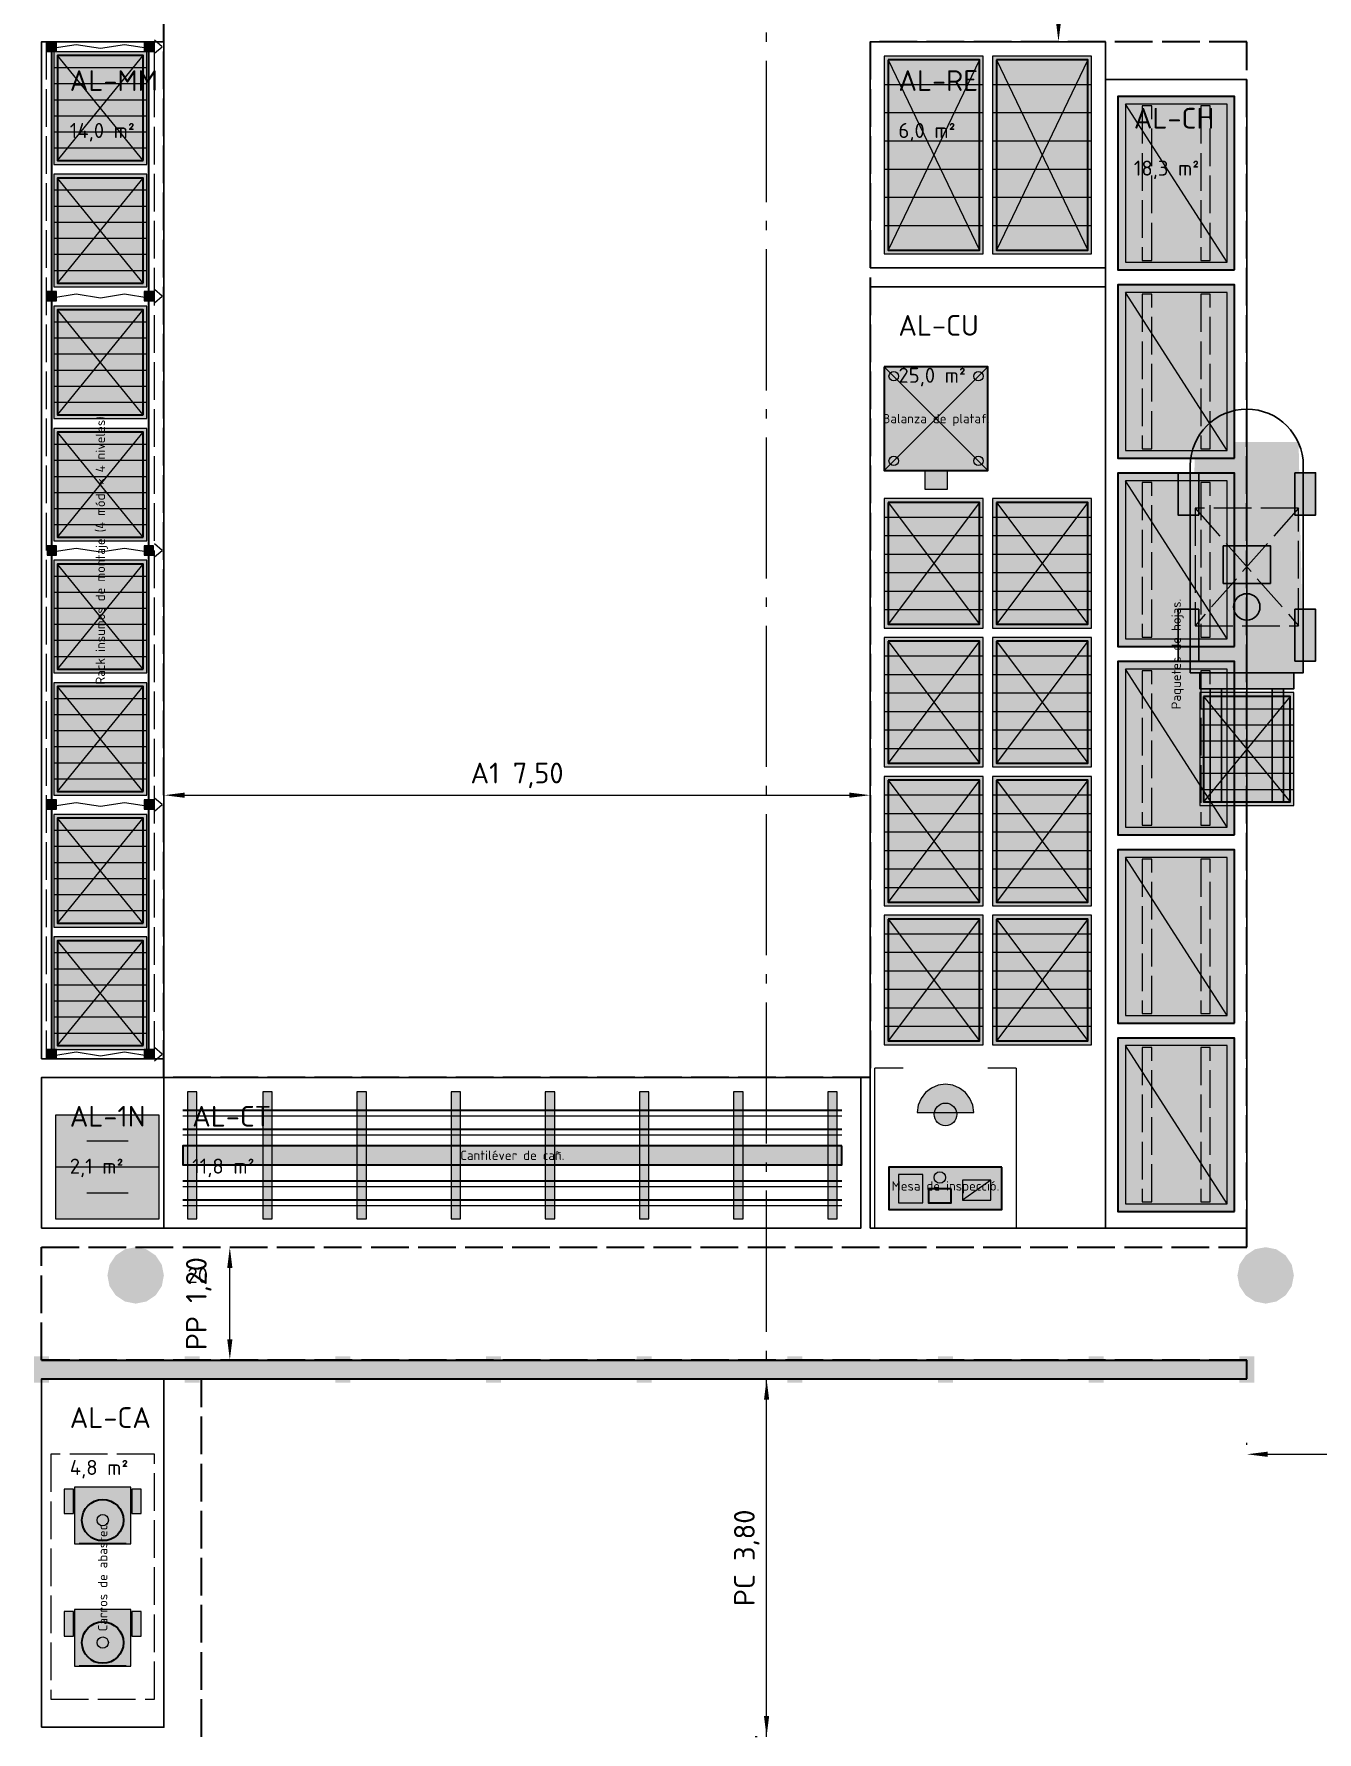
# Model space of a CAD drawing. Header units: millimetres. Extents: x 0 to 1682, y 0 to 1189.
# Drawn here: x 341.2 to 477.5, y 767.5 to 947.9 of the extents above; entities that cross this region are included whole.
import ezdxf
from ezdxf.enums import TextEntityAlignment as Align

# ---------------------------------------------------------------- set-up
doc = ezdxf.new("R2010")
doc.units = ezdxf.units.MM
doc.linetypes.add('IRAM-E-TRAZOS', pattern=[5, 4, -1])
doc.linetypes.add('IRAM-F-TRAZO-PUNTO', pattern=[20, 15, -2, 1, -2])
for name, color, linetype, lineweight, true_color in [('A-AREA-TRABAJO', 30, 'CONTINUOUS', 13, 0xeb963c), ('A-DEFENSA', 2, 'CONTINUOUS', 35, 0xe6b400), ('A-EQUIPO', 30, 'CONTINUOUS', 35, 0xe67800), ('A-MOBILIARIO', 8, 'CONTINUOUS', 18, 0x50505a), ('A-PASILLO', 2, 'IRAM-E-TRAZOS', 35, 0xd7a500)]:
    doc.layers.add(name, color=color, linetype=linetype, lineweight=lineweight, true_color=true_color)
for name, color, linetype, lineweight in [('A-COTA', 7, 'CONTINUOUS', 18), ('A-EJE', 1, 'IRAM-F-TRAZO-PUNTO', 18), ('A-EQUIPO-FINO', 8, 'CONTINUOUS', 13), ('A-EQUIPO-OCULTO', 8, 'IRAM-E-TRAZOS', 13), ('A-EQUIPO-RELLENO', 9, 'CONTINUOUS', 13), ('A-OPERARIO', 6, 'CONTINUOUS', 18), ('A-SECTOR', 1, 'CONTINUOUS', 25), ('A-SEGURIDAD', 1, 'IRAM-E-TRAZOS', 18), ('A-TEXTO', 7, 'CONTINUOUS', 18), ('A-VEHICULO', 40, 'CONTINUOUS', 25), ('S-INCENDIO', 1, 'CONTINUOUS', 25)]:
    doc.layers.add(name, color=color, linetype=linetype, lineweight=lineweight)
doc.styles.add('ISO3098', font='isocpeur.ttf')
doc.dimstyles.new('FLAMA-IRAM', dxfattribs={"dimtxt": 3.5, "dimasz": 3.5, "dimexe": 2, "dimexo": 1.5, "dimgap": 1, "dimtad": 1, "dimdec": 1, "dimtxsty": 'ISO3098', "dimblk": 'IRAM_FLECHA', "dimblk1": 'IRAM_FLECHA', "dimblk2": 'IRAM_FLECHA', "dimcen": 2.5, "dimclrd": 3, "dimclre": 3, "dimclrt": 3, "dimazin": 3, "dimtfac": 1, "dimtmove": 0, "dimatfit": 3, "dimlwd": 18, "dimlwe": 18})

# ---------------------------------------------------------------- blocks, each defined once
blk = doc.blocks.new('IRAM_FLECHA')
blk.add_solid([(0, 0), (-1, 0.125), (-1, -0.125)])

msp = doc.modelspace()

# ---------------------------------------------------------------- hatches: boundary and pattern name
at = {"layer": 'A-DEFENSA', "true_color": 0x1e1e1e}
h = msp.add_hatch(color=7, dxfattribs=at)
h.dxf.hatch_style = 1
h.paths.add_polyline_path([(341.2, 804.6), (342.8, 804.6), (342.8, 807.4), (341.2, 807.4)])
at = {"layer": 'A-DEFENSA', "true_color": 0xf5c800}
h = msp.add_hatch(color=7, dxfattribs=at)
h.dxf.hatch_style = 1
h.paths.add_polyline_path([(342, 805), (470, 805), (470, 807), (342, 807)])
at = {"layer": 'A-DEFENSA', "true_color": 0x1e1e1e}
h = msp.add_hatch(color=7, dxfattribs=at)
h.dxf.hatch_style = 1
h.paths.add_polyline_path([(357.2, 804.6), (358.8, 804.6), (358.8, 807.4), (357.2, 807.4)])
h = msp.add_hatch(color=7, dxfattribs=at)
h.dxf.hatch_style = 1
h.paths.add_polyline_path([(373.2, 804.6), (374.8, 804.6), (374.8, 807.4), (373.2, 807.4)])
h = msp.add_hatch(color=7, dxfattribs=at)
h.dxf.hatch_style = 1
h.paths.add_polyline_path([(389.2, 804.6), (390.8, 804.6), (390.8, 807.4), (389.2, 807.4)])
h = msp.add_hatch(color=7, dxfattribs=at)
h.dxf.hatch_style = 1
h.paths.add_polyline_path([(405.2, 804.6), (406.8, 804.6), (406.8, 807.4), (405.2, 807.4)])
h = msp.add_hatch(color=7, dxfattribs=at)
h.dxf.hatch_style = 1
h.paths.add_polyline_path([(421.2, 804.6), (422.8, 804.6), (422.8, 807.4), (421.2, 807.4)])
h = msp.add_hatch(color=7, dxfattribs=at)
h.dxf.hatch_style = 1
h.paths.add_polyline_path([(437.2, 804.6), (438.8, 804.6), (438.8, 807.4), (437.2, 807.4)])
h = msp.add_hatch(color=7, dxfattribs=at)
h.dxf.hatch_style = 1
h.paths.add_polyline_path([(453.2, 804.6), (454.8, 804.6), (454.8, 807.4), (453.2, 807.4)])
h = msp.add_hatch(color=7, dxfattribs=at)
h.dxf.hatch_style = 1
h.paths.add_polyline_path([(469.2, 804.6), (470.8, 804.6), (470.8, 807.4), (469.2, 807.4)])
at = {"layer": 'A-EQUIPO-RELLENO', "true_color": 0x969ba0}
h = msp.add_hatch(color=7, dxfattribs=at)
h.dxf.hatch_style = 1
h.paths.add_polyline_path([(343.6, 946), (343.6, 947), (342.6, 947), (342.6, 946)])
h = msp.add_hatch(color=7, dxfattribs=at)
h.dxf.hatch_style = 1
h.paths.add_polyline_path([(353.9, 946), (353.9, 947), (352.9, 947), (352.9, 946)])
at = {"layer": 'A-EQUIPO-RELLENO', "true_color": 0xeedec0}
h = msp.add_hatch(color=7, dxfattribs=at)
h.dxf.hatch_style = 1
h.paths.add_polyline_path([(353.2, 934), (353.2, 945.95), (343.3, 945.95), (343.3, 934)])
h = msp.add_hatch(color=7, dxfattribs=at)
h.dxf.hatch_style = 1
h.paths.add_polyline_path([(431.5, 945.5), (431.5, 924.5), (442, 924.5), (442, 945.5)])
h = msp.add_hatch(color=7, dxfattribs=at)
h.dxf.hatch_style = 1
h.paths.add_polyline_path([(443, 945.5), (443, 924.5), (453.5, 924.5), (453.5, 945.5)])
at = {"layer": 'A-EQUIPO-RELLENO', "true_color": 0xe8ecf2}
h = msp.add_hatch(color=7, dxfattribs=at)
h.dxf.hatch_style = 1
h.paths.add_polyline_path([(468.7, 922.8), (468.7, 941.2), (456.3, 941.2), (456.3, 922.8)])
at = {"layer": 'A-EQUIPO-RELLENO', "true_color": 0xeedec0}
h = msp.add_hatch(color=7, dxfattribs=at)
h.dxf.hatch_style = 1
h.paths.add_polyline_path([(353.2, 921), (353.2, 932.95), (343.3, 932.95), (343.3, 921)])
at = {"layer": 'A-EQUIPO-RELLENO', "true_color": 0x969ba0}
h = msp.add_hatch(color=7, dxfattribs=at)
h.dxf.hatch_style = 1
h.paths.add_polyline_path([(343.6, 919.5), (343.6, 920.5), (342.6, 920.5), (342.6, 919.5)])
h = msp.add_hatch(color=7, dxfattribs=at)
h.dxf.hatch_style = 1
h.paths.add_polyline_path([(353.9, 919.5), (353.9, 920.5), (352.9, 920.5), (352.9, 919.5)])
at = {"layer": 'A-EQUIPO-RELLENO', "true_color": 0xe8ecf2}
h = msp.add_hatch(color=7, dxfattribs=at)
h.dxf.hatch_style = 1
h.paths.add_polyline_path([(468.7, 902.8), (468.7, 921.2), (456.3, 921.2), (456.3, 902.8)])
at = {"layer": 'A-EQUIPO-RELLENO', "true_color": 0xeedec0}
h = msp.add_hatch(color=7, dxfattribs=at)
h.dxf.hatch_style = 1
h.paths.add_polyline_path([(353.2, 907), (353.2, 918.95), (343.3, 918.95), (343.3, 907)])
at = {"layer": 'A-EQUIPO-RELLENO', "true_color": 0xeeeeee}
h = msp.add_hatch(color=7, dxfattribs=at)
h.dxf.hatch_style = 1
h.paths.add_polyline_path([(431.5, 912.5), (431.5, 901.5), (442.5, 901.5), (442.5, 912.5)])
at = {"layer": 'A-EQUIPO-RELLENO', "true_color": 0xeedec0}
h = msp.add_hatch(color=7, dxfattribs=at)
h.dxf.hatch_style = 1
h.paths.add_polyline_path([(353.2, 894), (353.2, 905.95), (343.3, 905.95), (343.3, 894)])
at = {"layer": 'A-EQUIPO-RELLENO', "true_color": 0xffe696}
h = msp.add_hatch(color=7, dxfattribs=at)
h.dxf.hatch_style = 1
h.paths.add_polyline_path([(464.5, 904.5), (464, 880), (476, 880), (475.5, 904.5)])
at = {"layer": 'A-EQUIPO-RELLENO', "true_color": 0xcdd0d4}
h = msp.add_hatch(color=7, dxfattribs=at)
h.dxf.hatch_style = 1
h.paths.add_polyline_path([(435.8, 901.5), (435.8, 899.5), (438.2, 899.5), (438.2, 901.5)])
at = {"layer": 'A-EQUIPO-RELLENO', "true_color": 0xe8ecf2}
h = msp.add_hatch(color=7, dxfattribs=at)
h.dxf.hatch_style = 1
h.paths.add_polyline_path([(468.7, 882.8), (468.7, 901.2), (456.3, 901.2), (456.3, 882.8)])
at = {"layer": 'A-EQUIPO-RELLENO', "true_color": 0x3c3c3c}
h = msp.add_hatch(color=7, dxfattribs=at)
h.dxf.hatch_style = 1
h.paths.add_polyline_path([(462.7, 901.25), (462.7, 896.75), (464.9, 896.75), (464.9, 901.25)])
h = msp.add_hatch(color=7, dxfattribs=at)
h.dxf.hatch_style = 1
h.paths.add_polyline_path([(475.1, 901.25), (475.1, 896.75), (477.3, 896.75), (477.3, 901.25)])
at = {"layer": 'A-EQUIPO-RELLENO', "true_color": 0xeedec0}
h = msp.add_hatch(color=7, dxfattribs=at)
h.dxf.hatch_style = 1
h.paths.add_polyline_path([(431.5, 898.5), (431.5, 884.75), (442, 884.75), (442, 898.5)])
h = msp.add_hatch(color=7, dxfattribs=at)
h.dxf.hatch_style = 1
h.paths.add_polyline_path([(443, 898.5), (443, 884.75), (453.5, 884.75), (453.5, 898.5)])
at = {"layer": 'A-EQUIPO-RELLENO', "true_color": 0x969ba0}
h = msp.add_hatch(color=7, dxfattribs=at)
h.dxf.hatch_style = 1
h.paths.add_polyline_path([(343.6, 892.5), (343.6, 893.5), (342.6, 893.5), (342.6, 892.5)])
h = msp.add_hatch(color=7, dxfattribs=at)
h.dxf.hatch_style = 1
h.paths.add_polyline_path([(353.9, 892.5), (353.9, 893.5), (352.9, 893.5), (352.9, 892.5)])
at = {"layer": 'A-EQUIPO-RELLENO', "true_color": 0xeedec0}
h = msp.add_hatch(color=7, dxfattribs=at)
h.dxf.hatch_style = 1
h.paths.add_polyline_path([(353.2, 880), (353.2, 891.95), (343.3, 891.95), (343.3, 880)])
at = {"layer": 'A-EQUIPO-RELLENO', "true_color": 0x3c3c3c}
h = msp.add_hatch(color=7, dxfattribs=at)
h.dxf.hatch_style = 1
h.paths.add_polyline_path([(462.7, 886.75), (462.7, 881.25), (464.9, 881.25), (464.9, 886.75)])
h = msp.add_hatch(color=7, dxfattribs=at)
h.dxf.hatch_style = 1
h.paths.add_polyline_path([(475.1, 886.75), (475.1, 881.25), (477.3, 881.25), (477.3, 886.75)])
at = {"layer": 'A-EQUIPO-RELLENO', "true_color": 0xeedec0}
h = msp.add_hatch(color=7, dxfattribs=at)
h.dxf.hatch_style = 1
h.paths.add_polyline_path([(431.5, 883.75), (431.5, 870), (442, 870), (442, 883.75)])
h = msp.add_hatch(color=7, dxfattribs=at)
h.dxf.hatch_style = 1
h.paths.add_polyline_path([(443, 883.75), (443, 870), (453.5, 870), (453.5, 883.75)])
at = {"layer": 'A-EQUIPO-RELLENO', "true_color": 0xe8ecf2}
h = msp.add_hatch(color=7, dxfattribs=at)
h.dxf.hatch_style = 1
h.paths.add_polyline_path([(468.7, 862.8), (468.7, 881.2), (456.3, 881.2), (456.3, 862.8)])
at = {"layer": 'A-EQUIPO-RELLENO', "true_color": 0xeedec0}
h = msp.add_hatch(color=7, dxfattribs=at)
h.dxf.hatch_style = 1
h.paths.add_polyline_path([(353.2, 867), (353.2, 878.95), (343.3, 878.95), (343.3, 867)])
at = {"layer": 'A-EQUIPO-RELLENO', "true_color": 0x969ba0}
h = msp.add_hatch(color=7, dxfattribs=at)
h.dxf.hatch_style = 1
h.paths.add_polyline_path([(465, 880), (465, 878.3), (475, 878.3), (475, 880)])
at = {"layer": 'A-EQUIPO-RELLENO', "true_color": 0xeedec0}
h = msp.add_hatch(color=7, dxfattribs=at)
h.dxf.hatch_style = 1
h.paths.add_polyline_path([(465, 877.9), (465, 865.9), (475, 865.9), (475, 877.9)])
at = {"layer": 'A-EQUIPO-RELLENO', "true_color": 0x969ba0}
h = msp.add_hatch(color=7, dxfattribs=at)
h.dxf.hatch_style = 1
h.paths.add_polyline_path([(466.1, 878.3), (466.1, 866.3), (467.3, 866.3), (467.3, 878.3)])
h = msp.add_hatch(color=7, dxfattribs=at)
h.dxf.hatch_style = 1
h.paths.add_polyline_path([(472.7, 878.3), (472.7, 866.3), (473.9, 866.3), (473.9, 878.3)])
at = {"layer": 'A-EQUIPO-RELLENO', "true_color": 0xeedec0}
h = msp.add_hatch(color=7, dxfattribs=at)
h.dxf.hatch_style = 1
h.paths.add_polyline_path([(431.5, 869), (431.5, 855.25), (442, 855.25), (442, 869)])
h = msp.add_hatch(color=7, dxfattribs=at)
h.dxf.hatch_style = 1
h.paths.add_polyline_path([(443, 869), (443, 855.25), (453.5, 855.25), (453.5, 869)])
at = {"layer": 'A-EQUIPO-RELLENO', "true_color": 0x969ba0}
h = msp.add_hatch(color=7, dxfattribs=at)
h.dxf.hatch_style = 1
h.paths.add_polyline_path([(343.6, 865.5), (343.6, 866.5), (342.6, 866.5), (342.6, 865.5)])
h = msp.add_hatch(color=7, dxfattribs=at)
h.dxf.hatch_style = 1
h.paths.add_polyline_path([(353.9, 865.5), (353.9, 866.5), (352.9, 866.5), (352.9, 865.5)])
at = {"layer": 'A-EQUIPO-RELLENO', "true_color": 0xeedec0}
h = msp.add_hatch(color=7, dxfattribs=at)
h.dxf.hatch_style = 1
h.paths.add_polyline_path([(353.2, 853), (353.2, 864.95), (343.3, 864.95), (343.3, 853)])
at = {"layer": 'A-EQUIPO-RELLENO', "true_color": 0xe8ecf2}
h = msp.add_hatch(color=7, dxfattribs=at)
h.dxf.hatch_style = 1
h.paths.add_polyline_path([(468.7, 842.8), (468.7, 861.2), (456.3, 861.2), (456.3, 842.8)])
at = {"layer": 'A-EQUIPO-RELLENO', "true_color": 0xeedec0}
h = msp.add_hatch(color=7, dxfattribs=at)
h.dxf.hatch_style = 1
h.paths.add_polyline_path([(431.5, 854.25), (431.5, 840.5), (442, 840.5), (442, 854.25)])
h = msp.add_hatch(color=7, dxfattribs=at)
h.dxf.hatch_style = 1
h.paths.add_polyline_path([(443, 854.25), (443, 840.5), (453.5, 840.5), (453.5, 854.25)])
h = msp.add_hatch(color=7, dxfattribs=at)
h.dxf.hatch_style = 1
h.paths.add_polyline_path([(353.2, 840), (353.2, 851.95), (343.3, 851.95), (343.3, 840)])
at = {"layer": 'A-EQUIPO-RELLENO', "true_color": 0xe8ecf2}
h = msp.add_hatch(color=7, dxfattribs=at)
h.dxf.hatch_style = 1
h.paths.add_polyline_path([(468.7, 822.8), (468.7, 841.2), (456.3, 841.2), (456.3, 822.8)])
at = {"layer": 'A-EQUIPO-RELLENO', "true_color": 0x969ba0}
h = msp.add_hatch(color=7, dxfattribs=at)
h.dxf.hatch_style = 1
h.paths.add_polyline_path([(343.6, 839), (343.6, 840), (342.6, 840), (342.6, 839)])
h = msp.add_hatch(color=7, dxfattribs=at)
h.dxf.hatch_style = 1
h.paths.add_polyline_path([(353.9, 839), (353.9, 840), (352.9, 840), (352.9, 839)])
at = {"layer": 'A-EQUIPO-RELLENO', "true_color": 0xcdd0d4}
h = msp.add_hatch(color=7, dxfattribs=at)
h.dxf.hatch_style = 1
h.paths.add_polyline_path([(358.5, 835.5), (357.5, 835.5), (357.5, 822), (358.5, 822)])
h = msp.add_hatch(color=7, dxfattribs=at)
h.dxf.hatch_style = 1
h.paths.add_polyline_path([(366.5, 835.5), (365.5, 835.5), (365.5, 822), (366.5, 822)])
h = msp.add_hatch(color=7, dxfattribs=at)
h.dxf.hatch_style = 1
h.paths.add_polyline_path([(376.5, 835.5), (375.5, 835.5), (375.5, 822), (376.5, 822)])
h = msp.add_hatch(color=7, dxfattribs=at)
h.dxf.hatch_style = 1
h.paths.add_polyline_path([(386.5, 835.5), (385.5, 835.5), (385.5, 822), (386.5, 822)])
h = msp.add_hatch(color=7, dxfattribs=at)
h.dxf.hatch_style = 1
h.paths.add_polyline_path([(396.5, 835.5), (395.5, 835.5), (395.5, 822), (396.5, 822)])
h = msp.add_hatch(color=7, dxfattribs=at)
h.dxf.hatch_style = 1
h.paths.add_polyline_path([(406.5, 835.5), (405.5, 835.5), (405.5, 822), (406.5, 822)])
h = msp.add_hatch(color=7, dxfattribs=at)
h.dxf.hatch_style = 1
h.paths.add_polyline_path([(416.5, 835.5), (415.5, 835.5), (415.5, 822), (416.5, 822)])
h = msp.add_hatch(color=7, dxfattribs=at)
h.dxf.hatch_style = 1
h.paths.add_polyline_path([(426.5, 835.5), (425.5, 835.5), (425.5, 822), (426.5, 822)])
at = {"layer": 'A-EQUIPO-RELLENO', "true_color": 0xfae1f5}
h = msp.add_hatch(color=7, dxfattribs=at)
h.dxf.hatch_style = 1
h.paths.add_polyline_path([(441, 833.3), (440.898, 834.076), (440.598, 834.8), (440.121, 835.421), (439.5, 835.898), (438.776, 836.198), (438, 836.3), (437.224, 836.198), (436.5, 835.898), (435.879, 835.421), (435.402, 834.8), (435.102, 834.076), (435, 833.3), (441, 833.3)])
at = {"layer": 'A-EQUIPO-RELLENO', "true_color": 0xffffff}
h = msp.add_hatch(color=7, dxfattribs=at)
h.dxf.hatch_style = 1
h.paths.add_polyline_path([(436.8, 833.1), (436.841, 832.789), (436.961, 832.5), (437.151, 832.251), (437.4, 832.061), (437.689, 831.941), (438, 831.9), (438.311, 831.941), (438.6, 832.061), (438.849, 832.251), (439.039, 832.5), (439.159, 832.789), (439.2, 833.1), (439.159, 833.411), (439.039, 833.7), (438.849, 833.949), (438.6, 834.139), (438.311, 834.259), (438, 834.3), (437.689, 834.259), (437.4, 834.139), (437.151, 833.949), (436.961, 833.7), (436.841, 833.411)])
at = {"layer": 'A-EQUIPO-RELLENO', "true_color": 0xfad73c}
h = msp.add_hatch(color=7, dxfattribs=at)
h.dxf.hatch_style = 1
h.paths.add_polyline_path([(354.5, 822), (354.5, 833), (343.5, 833), (343.5, 822)])
at = {"layer": 'A-EQUIPO-RELLENO', "true_color": 0x969ba0}
h = msp.add_hatch(color=7, dxfattribs=at)
h.dxf.hatch_style = 1
h.paths.add_polyline_path([(427, 829.75), (357, 829.75), (357, 827.75), (427, 827.75)])
at = {"layer": 'A-EQUIPO-RELLENO', "true_color": 0xeedec0}
h = msp.add_hatch(color=7, dxfattribs=at)
h.dxf.hatch_style = 1
h.paths.add_polyline_path([(444, 827.5), (432, 827.5), (432, 823), (444, 823)])
at = {"layer": 'A-EQUIPO-RELLENO', "true_color": 0x969ba0}
h = msp.add_hatch(color=7, dxfattribs=at)
h.dxf.hatch_style = 1
h.paths.add_polyline_path([(345.4, 793.3), (344.4, 793.3), (344.4, 790.7), (345.4, 790.7)])
at = {"layer": 'A-EQUIPO-RELLENO', "true_color": 0xeeeeee}
h = msp.add_hatch(color=7, dxfattribs=at)
h.dxf.hatch_style = 1
h.paths.add_polyline_path([(351.5, 793.5), (345.5, 793.5), (345.5, 787.5), (351.5, 787.5)])
at = {"layer": 'A-EQUIPO-RELLENO', "true_color": 0x969ba0}
h = msp.add_hatch(color=7, dxfattribs=at)
h.dxf.hatch_style = 1
h.paths.add_polyline_path([(352.6, 793.3), (351.6, 793.3), (351.6, 790.7), (352.6, 790.7)])
h = msp.add_hatch(color=7, dxfattribs=at)
h.dxf.hatch_style = 1
h.paths.add_polyline_path([(345.4, 780.3), (344.4, 780.3), (344.4, 777.7), (345.4, 777.7)])
at = {"layer": 'A-EQUIPO-RELLENO', "true_color": 0xeeeeee}
h = msp.add_hatch(color=7, dxfattribs=at)
h.dxf.hatch_style = 1
h.paths.add_polyline_path([(351.5, 780.5), (345.5, 780.5), (345.5, 774.5), (351.5, 774.5)])
at = {"layer": 'A-EQUIPO-RELLENO', "true_color": 0x969ba0}
h = msp.add_hatch(color=7, dxfattribs=at)
h.dxf.hatch_style = 1
h.paths.add_polyline_path([(352.6, 780.3), (351.6, 780.3), (351.6, 777.7), (352.6, 777.7)])
at = {"layer": 'S-INCENDIO', "true_color": 0xd20000}
h = msp.add_hatch(color=7, dxfattribs=at)
h.dxf.hatch_style = 1
h.paths.add_polyline_path([(355, 816), (354.772, 817.148), (354.121, 818.121), (353.148, 818.772), (352, 819), (350.852, 818.772), (349.879, 818.121), (349.228, 817.148), (349, 816), (349.228, 814.852), (349.879, 813.879), (350.852, 813.228), (352, 813), (353.148, 813.228), (354.121, 813.879), (354.772, 814.852)])
h = msp.add_hatch(color=7, dxfattribs=at)
h.dxf.hatch_style = 1
h.paths.add_polyline_path([(475, 816), (474.772, 817.148), (474.121, 818.121), (473.148, 818.772), (472, 819), (470.852, 818.772), (469.879, 818.121), (469.228, 817.148), (469, 816), (469.228, 814.852), (469.879, 813.879), (470.852, 813.228), (472, 813), (473.148, 813.228), (474.121, 813.879), (474.772, 814.852)])

# ---------------------------------------------------------------- linework, layer by layer
at = {"layer": 'A-AREA-TRABAJO'}
for p, q in [((433.5, 838), (430.5, 838)), ((445.5, 838), (442.5, 838))]:
    msp.add_line(p, q, dxfattribs=at)
msp.add_lwpolyline([(445.5, 838), (445.5, 821), (430.5, 821), (430.5, 838)], dxfattribs=at)
at = {"layer": 'A-DEFENSA'}
for p, q in [((342, 807), (470, 807)), ((342, 805), (470, 805))]:
    msp.add_line(p, q, dxfattribs=at)
at = {"layer": 'A-EJE'}
msp.add_line((419, 530), (419, 1060), dxfattribs=at)
at = {"layer": 'A-EQUIPO'}
for p, q in [((343.1, 839), (343.1, 947)), ((353.4, 839), (353.4, 947)), ((427, 833.5), (357, 833.5)), ((427, 831.5), (357, 831.5)), ((427, 826), (357, 826)), ((427, 824), (357, 824)), ((351, 787.5), (346, 787.5)), ((351, 774.5), (346, 774.5))]:
    msp.add_line(p, q, dxfattribs=at)
for points in [[(352.8, 934.4), (352.8, 945.55), (343.7, 945.55), (343.7, 934.4)], [(431.9, 945.1), (431.9, 924.9), (441.6, 924.9), (441.6, 945.1)], [(443.4, 945.1), (443.4, 924.9), (453.1, 924.9), (453.1, 945.1)], [(468.7, 922.8), (468.7, 941.2), (456.3, 941.2), (456.3, 922.8)], [(352.8, 921.4), (352.8, 932.55), (343.7, 932.55), (343.7, 921.4)], [(468.7, 902.8), (468.7, 921.2), (456.3, 921.2), (456.3, 902.8)], [(352.8, 907.4), (352.8, 918.55), (343.7, 918.55), (343.7, 907.4)], [(431.5, 912.5), (431.5, 901.5), (442.5, 901.5), (442.5, 912.5)], [(352.8, 894.4), (352.8, 905.55), (343.7, 905.55), (343.7, 894.4)], [(468.7, 882.8), (468.7, 901.2), (456.3, 901.2), (456.3, 882.8)], [(431.9, 898.1), (431.9, 885.15), (441.6, 885.15), (441.6, 898.1)], [(443.4, 898.1), (443.4, 885.15), (453.1, 885.15), (453.1, 898.1)], [(352.8, 880.4), (352.8, 891.55), (343.7, 891.55), (343.7, 880.4)], [(431.9, 883.35), (431.9, 870.4), (441.6, 870.4), (441.6, 883.35)], [(443.4, 883.35), (443.4, 870.4), (453.1, 870.4), (453.1, 883.35)], [(468.7, 862.8), (468.7, 881.2), (456.3, 881.2), (456.3, 862.8)], [(352.8, 867.4), (352.8, 878.55), (343.7, 878.55), (343.7, 867.4)], [(465.4, 877.5), (465.4, 866.3), (474.6, 866.3), (474.6, 877.5)], [(431.9, 868.6), (431.9, 855.65), (441.6, 855.65), (441.6, 868.6)], [(443.4, 868.6), (443.4, 855.65), (453.1, 855.65), (453.1, 868.6)], [(352.8, 853.4), (352.8, 864.55), (343.7, 864.55), (343.7, 853.4)], [(468.7, 842.8), (468.7, 861.2), (456.3, 861.2), (456.3, 842.8)], [(431.9, 853.85), (431.9, 840.9), (441.6, 840.9), (441.6, 853.85)], [(443.4, 853.85), (443.4, 840.9), (453.1, 840.9), (453.1, 853.85)], [(352.8, 840.4), (352.8, 851.55), (343.7, 851.55), (343.7, 840.4)], [(468.7, 822.8), (468.7, 841.2), (456.3, 841.2), (456.3, 822.8)], [(427, 829.75), (357, 829.75), (357, 827.75), (427, 827.75)], [(444, 827.5), (432, 827.5), (432, 823), (444, 823)], [(438.6, 825.2), (436.2, 825.2), (436.2, 823.7), (438.6, 823.7)]]:
    msp.add_lwpolyline(points, close=True, dxfattribs=at)
for centre in [(348.5, 790), (348.5, 777)]:
    msp.add_circle(centre, 2.2, dxfattribs=at)
at = {"layer": 'A-EQUIPO-FINO'}
for p, q in [((352.8, 934.4), (343.7, 945.55)), ((343.7, 934.4), (352.8, 945.55)), ((431.9, 945.1), (441.6, 924.9)), ((441.6, 945.1), (431.9, 924.9)), ((443.4, 945.1), (453.1, 924.9)), ((453.1, 945.1), (443.4, 924.9)), ((353.2, 944.243), (343.3, 944.243)), ((353.2, 942.536), (343.3, 942.536)), ((431.5, 942.5), (442, 942.5)), ((443, 942.5), (453.5, 942.5)), ((353.2, 940.829), (343.3, 940.829)), ((467.9, 923.6), (457.1, 940.4)), ((353.2, 939.121), (343.3, 939.121)), ((431.5, 939.5), (442, 939.5)), ((443, 939.5), (453.5, 939.5)), ((353.2, 937.414), (343.3, 937.414)), ((431.5, 936.5), (442, 936.5)), ((443, 936.5), (453.5, 936.5)), ((353.2, 935.707), (343.3, 935.707)), ((352.8, 921.4), (343.7, 932.55)), ((343.7, 921.4), (352.8, 932.55)), ((431.5, 933.5), (442, 933.5)), ((443, 933.5), (453.5, 933.5)), ((353.2, 931.243), (343.3, 931.243)), ((353.2, 929.536), (343.3, 929.536)), ((431.5, 930.5), (442, 930.5)), ((443, 930.5), (453.5, 930.5)), ((353.2, 927.829), (343.3, 927.829)), ((431.5, 927.5), (442, 927.5)), ((443, 927.5), (453.5, 927.5)), ((353.2, 926.121), (343.3, 926.121)), ((353.2, 924.414), (343.3, 924.414)), ((353.2, 922.707), (343.3, 922.707)), ((467.9, 903.6), (457.1, 920.4)), ((352.8, 907.4), (343.7, 918.55)), ((343.7, 907.4), (352.8, 918.55)), ((353.2, 917.243), (343.3, 917.243)), ((353.2, 915.536), (343.3, 915.536)), ((353.2, 913.829), (343.3, 913.829)), ((353.2, 912.121), (343.3, 912.121)), ((431.5, 912.5), (442.5, 901.5)), ((442.5, 912.5), (431.5, 901.5)), ((353.2, 910.414), (343.3, 910.414)), ((353.2, 908.707), (343.3, 908.707)), ((352.8, 894.4), (343.7, 905.55)), ((343.7, 894.4), (352.8, 905.55)), ((353.2, 904.243), (343.3, 904.243)), ((353.2, 902.536), (343.3, 902.536)), ((353.2, 900.829), (343.3, 900.829)), ((467.9, 883.6), (457.1, 900.4)), ((353.2, 899.121), (343.3, 899.121)), ((353.2, 897.414), (343.3, 897.414)), ((431.5, 896.536), (442, 896.536)), ((431.9, 898.1), (441.6, 885.15)), ((441.6, 898.1), (431.9, 885.15)), ((443, 896.536), (453.5, 896.536)), ((443.4, 898.1), (453.1, 885.15)), ((453.1, 898.1), (443.4, 885.15)), ((353.2, 895.707), (343.3, 895.707)), ((431.5, 894.571), (442, 894.571)), ((443, 894.571), (453.5, 894.571)), ((352.8, 880.4), (343.7, 891.55)), ((343.7, 880.4), (352.8, 891.55)), ((431.5, 892.607), (442, 892.607)), ((443, 892.607), (453.5, 892.607)), ((353.2, 890.243), (343.3, 890.243)), ((431.5, 890.643), (442, 890.643)), ((443, 890.643), (453.5, 890.643)), ((353.2, 888.536), (343.3, 888.536)), ((431.5, 888.679), (442, 888.679)), ((443, 888.679), (453.5, 888.679)), ((353.2, 886.829), (343.3, 886.829)), ((431.5, 886.714), (442, 886.714)), ((443, 886.714), (453.5, 886.714)), ((353.2, 885.121), (343.3, 885.121)), ((353.2, 883.414), (343.3, 883.414)), ((431.9, 883.35), (441.6, 870.4)), ((441.6, 883.35), (431.9, 870.4)), ((443.4, 883.35), (453.1, 870.4)), ((453.1, 883.35), (443.4, 870.4)), ((353.2, 881.707), (343.3, 881.707)), ((431.5, 881.786), (442, 881.786)), ((443, 881.786), (453.5, 881.786)), ((467.9, 863.6), (457.1, 880.4)), ((352.8, 867.4), (343.7, 878.55)), ((343.7, 867.4), (352.8, 878.55)), ((431.5, 879.821), (442, 879.821)), ((443, 879.821), (453.5, 879.821)), ((353.2, 877.243), (343.3, 877.243)), ((431.5, 877.857), (442, 877.857)), ((443, 877.857), (453.5, 877.857)), ((465.4, 877.5), (474.6, 866.3)), ((474.6, 877.5), (465.4, 866.3)), ((353.2, 875.536), (343.3, 875.536)), ((431.5, 875.893), (442, 875.893)), ((443, 875.893), (453.5, 875.893)), ((465, 876.186), (475, 876.186)), ((353.2, 873.829), (343.3, 873.829)), ((431.5, 873.929), (442, 873.929)), ((443, 873.929), (453.5, 873.929)), ((465, 874.471), (475, 874.471)), ((353.2, 872.121), (343.3, 872.121)), ((431.5, 871.964), (442, 871.964)), ((443, 871.964), (453.5, 871.964)), ((465, 872.757), (475, 872.757)), ((353.2, 870.414), (343.3, 870.414)), ((465, 871.043), (475, 871.043)), ((465, 869.329), (475, 869.329)), ((353.2, 868.707), (343.3, 868.707)), ((431.9, 868.6), (441.6, 855.65)), ((441.6, 868.6), (431.9, 855.65)), ((443.4, 868.6), (453.1, 855.65)), ((453.1, 868.6), (443.4, 855.65)), ((465, 867.614), (475, 867.614)), ((431.5, 867.036), (442, 867.036)), ((443, 867.036), (453.5, 867.036)), ((352.8, 853.4), (343.7, 864.55)), ((343.7, 853.4), (352.8, 864.55)), ((431.5, 865.071), (442, 865.071)), ((443, 865.071), (453.5, 865.071)), ((353.2, 863.243), (343.3, 863.243)), ((431.5, 863.107), (442, 863.107)), ((443, 863.107), (453.5, 863.107)), ((353.2, 861.536), (343.3, 861.536)), ((431.5, 861.143), (442, 861.143)), ((443, 861.143), (453.5, 861.143)), ((467.9, 843.6), (457.1, 860.4)), ((353.2, 859.829), (343.3, 859.829)), ((431.5, 859.179), (442, 859.179)), ((443, 859.179), (453.5, 859.179)), ((353.2, 858.121), (343.3, 858.121)), ((431.5, 857.214), (442, 857.214)), ((443, 857.214), (453.5, 857.214)), ((353.2, 856.414), (343.3, 856.414)), ((353.2, 854.707), (343.3, 854.707)), ((431.9, 853.85), (441.6, 840.9)), ((441.6, 853.85), (431.9, 840.9)), ((443.4, 853.85), (453.1, 840.9)), ((453.1, 853.85), (443.4, 840.9)), ((352.8, 840.4), (343.7, 851.55)), ((343.7, 840.4), (352.8, 851.55)), ((431.5, 852.286), (442, 852.286)), ((443, 852.286), (453.5, 852.286)), ((353.2, 850.243), (343.3, 850.243)), ((431.5, 850.321), (442, 850.321)), ((443, 850.321), (453.5, 850.321)), ((353.2, 848.536), (343.3, 848.536)), ((431.5, 848.357), (442, 848.357)), ((443, 848.357), (453.5, 848.357)), ((353.2, 846.829), (343.3, 846.829)), ((431.5, 846.393), (442, 846.393)), ((443, 846.393), (453.5, 846.393)), ((353.2, 845.121), (343.3, 845.121)), ((431.5, 844.429), (442, 844.429)), ((443, 844.429), (453.5, 844.429)), ((353.2, 843.414), (343.3, 843.414)), ((431.5, 842.464), (442, 842.464)), ((443, 842.464), (453.5, 842.464)), ((353.2, 841.707), (343.3, 841.707)), ((467.9, 823.6), (457.1, 840.4)), ((427, 832.9), (357, 832.9)), ((351.2, 830.25), (346.8, 830.25)), ((427, 830.9), (357, 830.9)), ((442.8, 826.1), (439.8, 824)), ((351.2, 824.75), (346.8, 824.75)), ((427, 825.4), (357, 825.4)), ((427, 823.4), (357, 823.4))]:
    msp.add_line(p, q, dxfattribs=at)
for points in [[(343.6, 946), (343.6, 947), (342.6, 947), (342.6, 946)], [(353.9, 946), (353.9, 947), (352.9, 947), (352.9, 946)], [(353.2, 934), (353.2, 945.95), (343.3, 945.95), (343.3, 934)], [(431.5, 945.5), (431.5, 924.5), (442, 924.5), (442, 945.5)], [(443, 945.5), (443, 924.5), (453.5, 924.5), (453.5, 945.5)], [(467.9, 923.6), (467.9, 940.4), (457.1, 940.4), (457.1, 923.6)], [(353.2, 921), (353.2, 932.95), (343.3, 932.95), (343.3, 921)], [(343.6, 919.5), (343.6, 920.5), (342.6, 920.5), (342.6, 919.5)], [(353.9, 919.5), (353.9, 920.5), (352.9, 920.5), (352.9, 919.5)], [(467.9, 903.6), (467.9, 920.4), (457.1, 920.4), (457.1, 903.6)], [(353.2, 907), (353.2, 918.95), (343.3, 918.95), (343.3, 907)], [(353.2, 894), (353.2, 905.95), (343.3, 905.95), (343.3, 894)], [(435.8, 901.5), (435.8, 899.5), (438.2, 899.5), (438.2, 901.5)], [(467.9, 883.6), (467.9, 900.4), (457.1, 900.4), (457.1, 883.6)], [(431.5, 898.5), (431.5, 884.75), (442, 884.75), (442, 898.5)], [(443, 898.5), (443, 884.75), (453.5, 884.75), (453.5, 898.5)], [(343.6, 892.5), (343.6, 893.5), (342.6, 893.5), (342.6, 892.5)], [(353.9, 892.5), (353.9, 893.5), (352.9, 893.5), (352.9, 892.5)], [(353.2, 880), (353.2, 891.95), (343.3, 891.95), (343.3, 880)], [(431.5, 883.75), (431.5, 870), (442, 870), (442, 883.75)], [(443, 883.75), (443, 870), (453.5, 870), (453.5, 883.75)], [(467.9, 863.6), (467.9, 880.4), (457.1, 880.4), (457.1, 863.6)], [(353.2, 867), (353.2, 878.95), (343.3, 878.95), (343.3, 867)], [(465, 877.9), (465, 865.9), (475, 865.9), (475, 877.9)], [(431.5, 869), (431.5, 855.25), (442, 855.25), (442, 869)], [(443, 869), (443, 855.25), (453.5, 855.25), (453.5, 869)], [(343.6, 865.5), (343.6, 866.5), (342.6, 866.5), (342.6, 865.5)], [(353.9, 865.5), (353.9, 866.5), (352.9, 866.5), (352.9, 865.5)], [(353.2, 853), (353.2, 864.95), (343.3, 864.95), (343.3, 853)], [(467.9, 843.6), (467.9, 860.4), (457.1, 860.4), (457.1, 843.6)], [(431.5, 854.25), (431.5, 840.5), (442, 840.5), (442, 854.25)], [(443, 854.25), (443, 840.5), (453.5, 840.5), (453.5, 854.25)], [(353.2, 840), (353.2, 851.95), (343.3, 851.95), (343.3, 840)], [(343.6, 839), (343.6, 840), (342.6, 840), (342.6, 839)], [(353.9, 839), (353.9, 840), (352.9, 840), (352.9, 839)], [(467.9, 823.6), (467.9, 840.4), (457.1, 840.4), (457.1, 823.6)], [(358.5, 835.5), (357.5, 835.5), (357.5, 822), (358.5, 822)], [(366.5, 835.5), (365.5, 835.5), (365.5, 822), (366.5, 822)], [(376.5, 835.5), (375.5, 835.5), (375.5, 822), (376.5, 822)], [(386.5, 835.5), (385.5, 835.5), (385.5, 822), (386.5, 822)], [(396.5, 835.5), (395.5, 835.5), (395.5, 822), (396.5, 822)], [(406.5, 835.5), (405.5, 835.5), (405.5, 822), (406.5, 822)], [(416.5, 835.5), (415.5, 835.5), (415.5, 822), (416.5, 822)], [(426.5, 835.5), (425.5, 835.5), (425.5, 822), (426.5, 822)], [(435.6, 826.7), (433, 826.7), (433, 823.7), (435.6, 823.7)], [(442.8, 826.1), (439.8, 826.1), (439.8, 824), (442.8, 824)], [(345.4, 793.3), (344.4, 793.3), (344.4, 790.7), (345.4, 790.7)], [(351.5, 793.5), (345.5, 793.5), (345.5, 787.5), (351.5, 787.5)], [(352.6, 793.3), (351.6, 793.3), (351.6, 790.7), (352.6, 790.7)], [(345.4, 780.3), (344.4, 780.3), (344.4, 777.7), (345.4, 777.7)], [(351.5, 780.5), (345.5, 780.5), (345.5, 774.5), (351.5, 774.5)], [(352.6, 780.3), (351.6, 780.3), (351.6, 777.7), (352.6, 777.7)]]:
    msp.add_lwpolyline(points, close=True, dxfattribs=at)
for points in [[(353.4, 946.3), (350.825, 946.7), (348.25, 946.3), (345.675, 946.7), (343.1, 946.3)], [(353.4, 919.8), (350.825, 920.2), (348.25, 919.8), (345.675, 920.2), (343.1, 919.8)], [(353.4, 892.8), (350.825, 893.2), (348.25, 892.8), (345.675, 893.2), (343.1, 892.8)], [(353.4, 865.8), (350.825, 866.2), (348.25, 865.8), (345.675, 866.2), (343.1, 865.8)], [(353.4, 839.3), (350.825, 839.7), (348.25, 839.3), (345.675, 839.7), (343.1, 839.3)]]:
    msp.add_lwpolyline(points, dxfattribs=at)
for centre, radius in [((432.5, 911.5), 0.5), ((441.5, 911.5), 0.5), ((432.5, 902.5), 0.5), ((441.5, 902.5), 0.5), ((437.4, 826.4), 0.6), ((348.5, 790), 0.6), ((348.5, 777), 0.6)]:
    msp.add_circle(centre, radius, dxfattribs=at)
at = {"layer": 'A-EQUIPO-OCULTO'}
for p, q in [((464.5, 897.5), (475.5, 885)), ((475.5, 897.5), (464.5, 885))]:
    msp.add_line(p, q, dxfattribs=at)
for points in [[(354, 839), (354, 947), (342.5, 947), (342.5, 839)], [(459.9, 923.8), (459.9, 940.2), (458.9, 940.2), (458.9, 923.8)], [(466.1, 923.8), (466.1, 940.2), (465.1, 940.2), (465.1, 923.8)], [(459.9, 903.8), (459.9, 920.2), (458.9, 920.2), (458.9, 903.8)], [(466.1, 903.8), (466.1, 920.2), (465.1, 920.2), (465.1, 903.8)], [(459.9, 883.8), (459.9, 900.2), (458.9, 900.2), (458.9, 883.8)], [(466.1, 883.8), (466.1, 900.2), (465.1, 900.2), (465.1, 883.8)], [(464.5, 897.5), (464.5, 885), (475.5, 885), (475.5, 897.5)], [(459.9, 863.8), (459.9, 880.2), (458.9, 880.2), (458.9, 863.8)], [(466.1, 863.8), (466.1, 880.2), (465.1, 880.2), (465.1, 863.8)], [(459.9, 843.8), (459.9, 860.2), (458.9, 860.2), (458.9, 843.8)], [(466.1, 843.8), (466.1, 860.2), (465.1, 860.2), (465.1, 843.8)], [(459.9, 823.8), (459.9, 840.2), (458.9, 840.2), (458.9, 823.8)], [(466.1, 823.8), (466.1, 840.2), (465.1, 840.2), (465.1, 823.8)], [(354, 797), (343, 797), (343, 771), (354, 771)]]:
    msp.add_lwpolyline(points, close=True, dxfattribs=at)
at = {"layer": 'A-MOBILIARIO'}
msp.add_line((354.5, 827.5), (343.5, 827.5), dxfattribs=at)
msp.add_lwpolyline([(354.5, 822), (354.5, 833), (343.5, 833), (343.5, 822)], close=True, dxfattribs=at)
at = {"layer": 'A-OPERARIO'}
msp.add_lwpolyline([(441, 833.3), (440.898, 834.076), (440.598, 834.8), (440.121, 835.421), (439.5, 835.898), (438.776, 836.198), (438, 836.3), (437.224, 836.198), (436.5, 835.898), (435.879, 835.421), (435.402, 834.8), (435.102, 834.076), (435, 833.3)], close=True, dxfattribs=at)
msp.add_circle((438, 833.1), 1.2, dxfattribs=at)
at = {"layer": 'A-PASILLO'}
for p, q in [((355, 837), (355, 1011)), ((470, 947), (430, 947)), ((430, 947), (430, 837)), ((470, 819), (470, 947)), ((430, 837), (355, 837)), ((342, 807), (342, 819)), ((342, 819), (470, 819)), ((470, 807), (342, 807)), ((470, 805), (470, 807)), ((359, 767), (359, 805)), ((359, 805), (470, 805))]:
    msp.add_line(p, q, dxfattribs=at)
at = {"layer": 'A-SECTOR'}
for points in [[(342, 839), (355, 839), (355, 947), (342, 947)], [(430, 923), (455, 923), (455, 947), (430, 947)], [(455, 821), (470, 821), (470, 943), (455, 943)], [(430, 821), (455, 821), (455, 921), (430, 921)], [(342, 821), (355, 821), (355, 837), (342, 837)], [(355, 821), (429, 821), (429, 837), (355, 837)], [(342, 768), (355, 768), (355, 805), (342, 805)]]:
    msp.add_lwpolyline(points, close=True, dxfattribs=at)
at = {"layer": 'A-SEGURIDAD'}
for points in [[(354, 945.8), (354.8, 946.5), (354, 947.2)], [(354, 919.3), (354.8, 920), (354, 920.7)], [(354, 892.3), (354.8, 893), (354, 893.7)], [(354, 865.3), (354.8, 866), (354, 866.7)], [(354, 838.8), (354.8, 839.5), (354, 840.2)]]:
    msp.add_lwpolyline(points, dxfattribs=at)
at = {"layer": 'A-VEHICULO'}
msp.add_lwpolyline([(464, 902), (464, 880), (476, 880), (476, 902)], dxfattribs=at)
for points in [[(462.7, 901.25), (462.7, 896.75), (464.9, 896.75), (464.9, 901.25)], [(475.1, 901.25), (475.1, 896.75), (477.3, 896.75), (477.3, 901.25)], [(467.5, 893.5), (467.5, 889.5), (472.5, 889.5), (472.5, 893.5)], [(462.7, 886.75), (462.7, 881.25), (464.9, 881.25), (464.9, 886.75)], [(475.1, 886.75), (475.1, 881.25), (477.3, 881.25), (477.3, 886.75)], [(465, 880), (465, 878.3), (475, 878.3), (475, 880)], [(466.1, 878.3), (466.1, 866.3), (467.3, 866.3), (467.3, 878.3)], [(472.7, 878.3), (472.7, 866.3), (473.9, 866.3), (473.9, 878.3)]]:
    msp.add_lwpolyline(points, close=True, dxfattribs=at)
msp.add_circle((470, 887), 1.4, dxfattribs=at)
msp.add_arc((470, 902), 6, 360, 540, dxfattribs=at)

# ---------------------------------------------------------------- texts
at = {"layer": 'A-TEXTO', "style": 'ISO3098'}
for s, height, p in [('AL-MM', 2.2, (345, 944)), ('AL-RE', 2.2, (433, 944)), ('AL-CH', 2.2, (458, 940)), ('14,0 m²', 1.6, (345, 938.4)), ('6,0 m²', 1.6, (433, 938.4)), ('18,3 m²', 1.6, (458, 934.4)), ('AL-CU', 2.2, (433, 918)), ('25,0 m²', 1.6, (433, 912.4)), ('AL-1N', 2.2, (345, 834)), ('AL-CT', 2.2, (358, 834)), ('2,1 m²', 1.6, (345, 828.4)), ('11,8 m²', 1.6, (358, 828.4)), ('AL-CA', 2.2, (345, 802)), ('4,8 m²', 1.6, (345, 796.4))]:
    msp.add_text(s, height=height, dxfattribs=at).set_placement(p, align=Align.TOP_LEFT)
for s, p in [('Balanza de plataf.', (437, 907)), ('Cantiléver de cañ.', (392, 828.75)), ('Mesa de inspecció.', (438, 825.5))]:
    msp.add_text(s, height=0.992, dxfattribs=at).set_placement(p, align=Align.MIDDLE_CENTER)
for s, p in [('Rack insumos de montaje (4 mód. × 4 niveles)', (348.25, 893)), ('Paquetes de hojas.', (462.5, 882)), ('Carros de abastec.', (348.5, 784))]:
    msp.add_text(s, height=0.992, rotation=90, dxfattribs=at).set_placement(p, align=Align.MIDDLE_CENTER)
at = {"layer": 'S-INCENDIO', "style": 'ISO3098'}
msp.add_text('20', height=1.6, dxfattribs=at).set_placement((357.5, 816), align=Align.MIDDLE_LEFT)

# ---------------------------------------------------------------- dimensions: what is measured, and where the dimension line sits
at = {"layer": 'A-COTA'}
for base, p1, p2, text in [((450, 947), (450, 947), (450, 997), 'AN <>'), ((362, 807), (362, 807), (362, 819), 'PP <>'), ((419, 767), (419, 767), (419, 805), 'PC <>')]:
    msp.add_linear_dim(base=base, p1=p1, p2=p2, angle=90, text=text, dimstyle='FLAMA-IRAM', override={"dimtxt": 2.2, "dimasz": 2.2, "dimexe": 1.2, "dimexo": 1, "dimdec": 2, "dimlfac": 0.1, "dimzin": 0}, dxfattribs=at).render()
for base, p1, p2, text in [((355, 867), (355, 867), (430, 867), 'A1 <>'), ((470, 797), (470, 797), (520, 797), 'A2 <>')]:
    msp.add_linear_dim(base=base, p1=p1, p2=p2, text=text, dimstyle='FLAMA-IRAM', override={"dimtxt": 2.2, "dimasz": 2.2, "dimexe": 1.2, "dimexo": 1, "dimdec": 2, "dimlfac": 0.1, "dimzin": 0}, dxfattribs=at).render()

doc.saveas('drawing.dxf')
